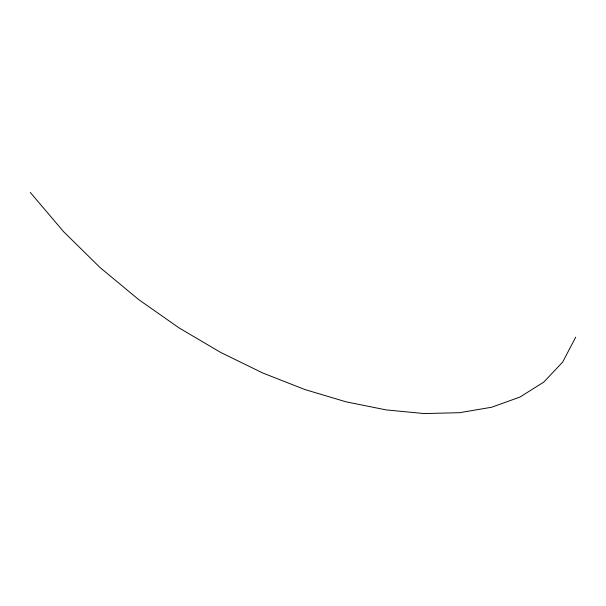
<?xml version="1.0" encoding="UTF-8"?>
<svg xmlns="http://www.w3.org/2000/svg" width="606" height="606" viewBox="0 0 606 606"><rect width="100%" height="100%" fill="white"/><g stroke="black" fill="none" stroke-linecap="round" stroke-linejoin="round"><path stroke-width="0.91" d="M575.7 337.163L562.618 362.13L543.832 382.06L519.971 397.059L491.648 407.24L459.484 412.701L424.117 413.55L386.151 409.906L346.215 401.869L304.924 389.552L262.906 373.054L220.781 352.495L179.171 327.975L138.698 299.599L99.982 267.481L63.638 231.727L30.3 192.45"/></g></svg>
